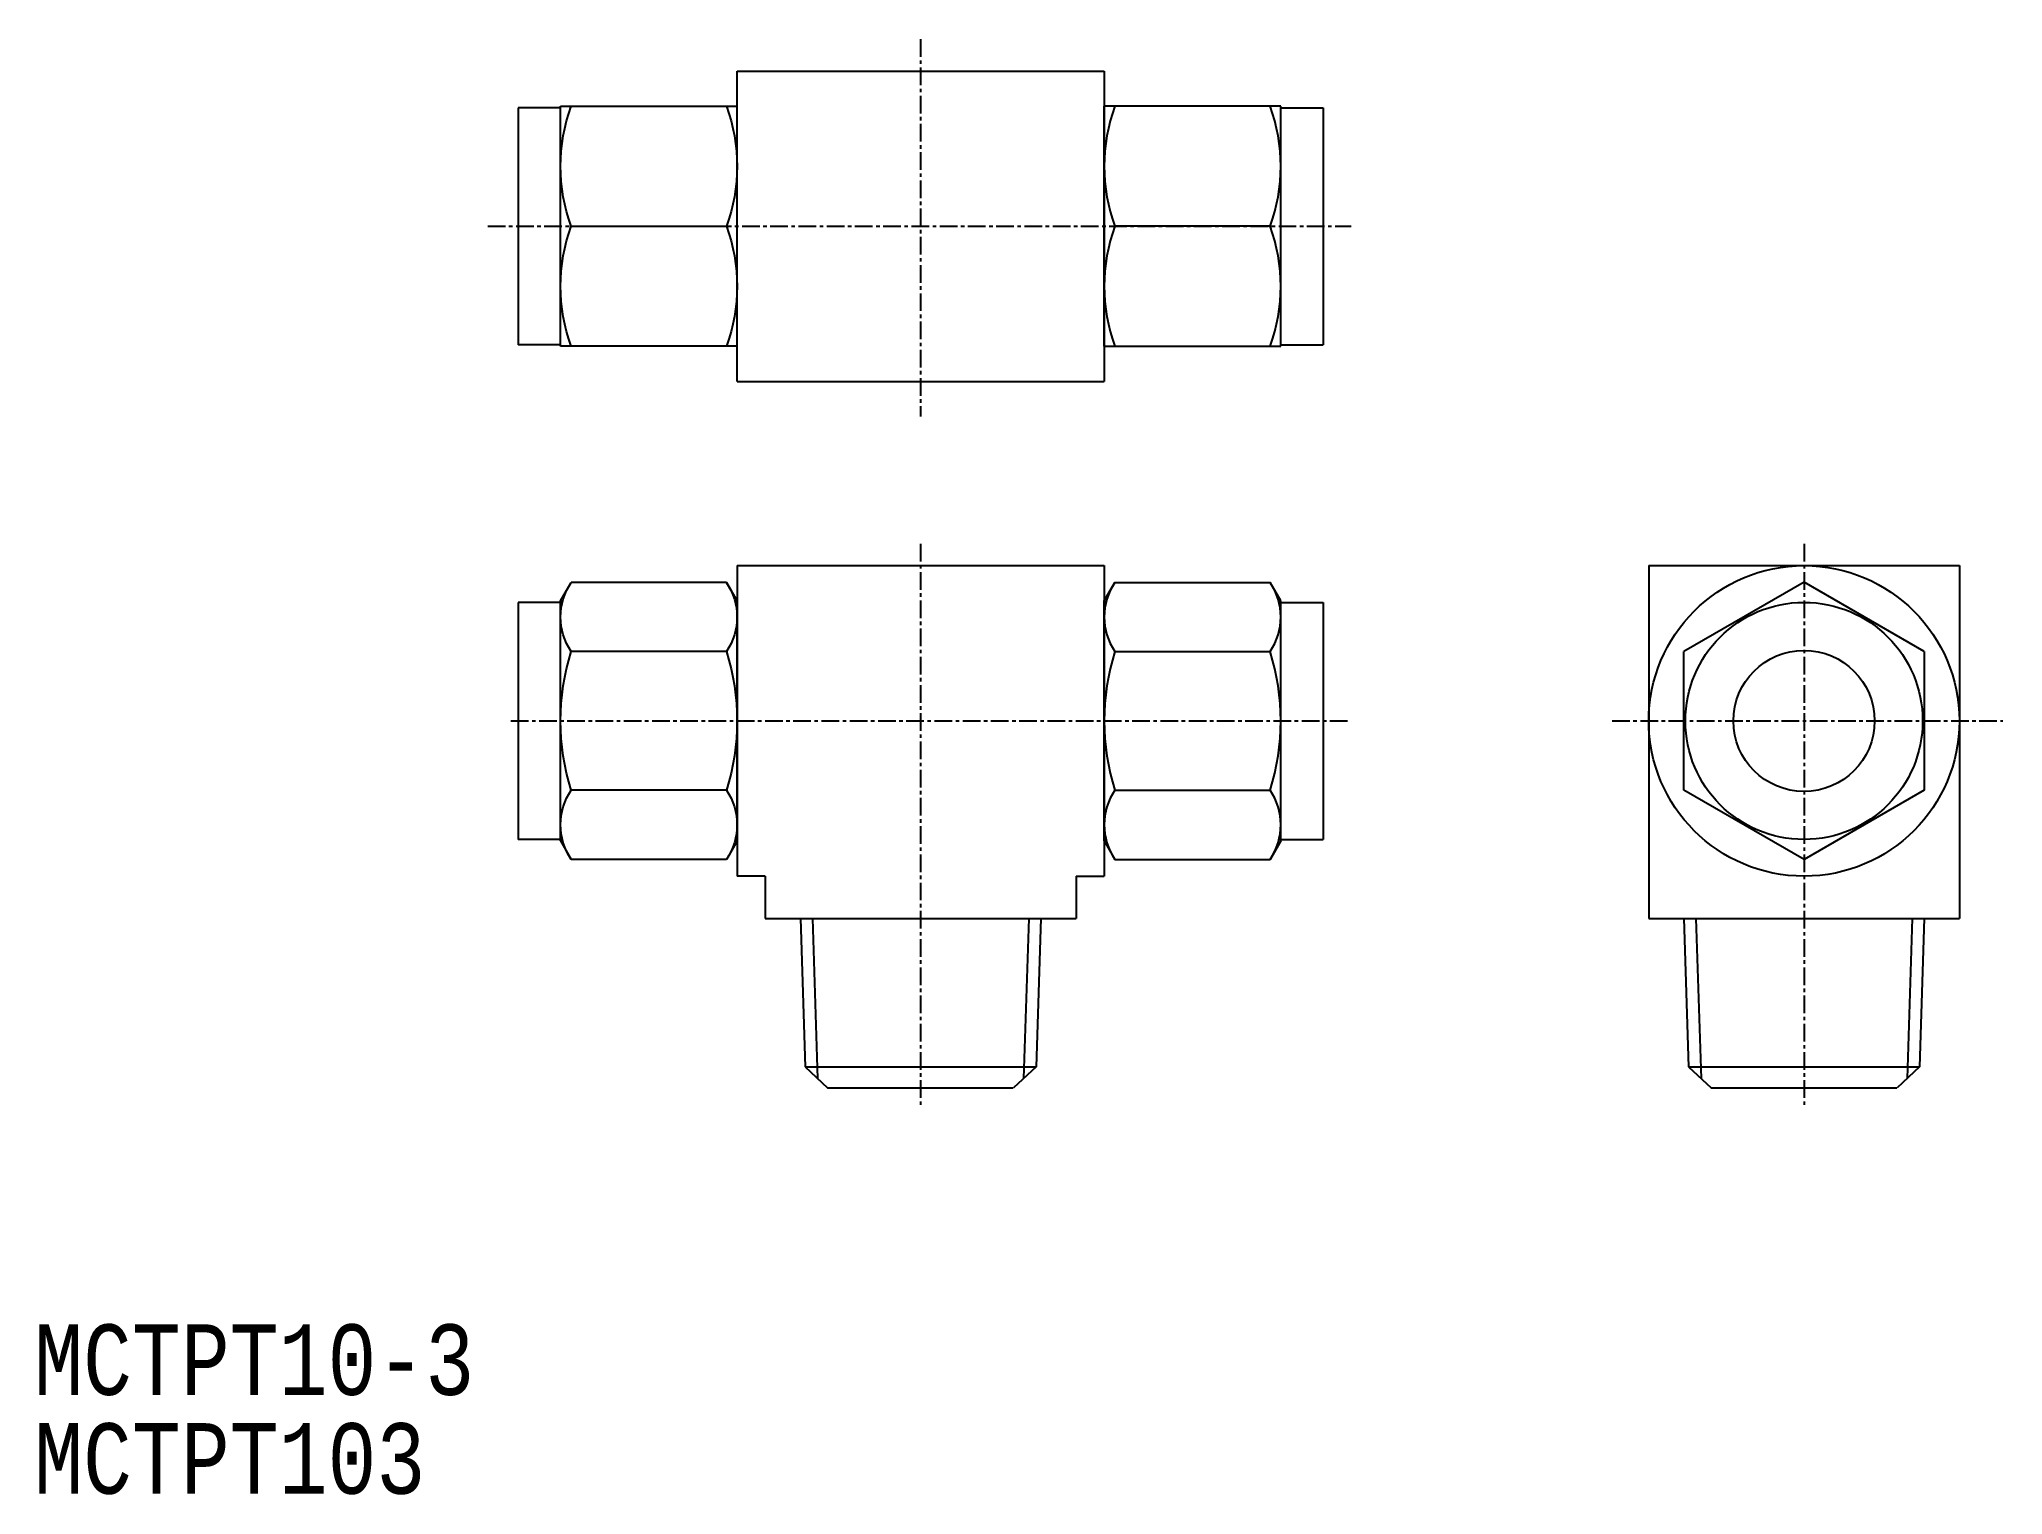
# Model space of a CAD drawing. Extents: x 238 to 377, y 315 to 418.
import ezdxf

# ---------------------------------------------------------------- set-up
doc = ezdxf.new("R2010")
doc.units = 0
doc.linetypes.add('CENTER', pattern=[2, 1.25, -0.25, 0.25, -0.25])
doc.layers.get('0').update_dxf_attribs({"linetype": 'CONTINUOUS'})
doc.layers.add('CENTER', color=1, linetype='CENTER')
doc.styles.add('HEKANJI', font='monotxt.shx', dxfattribs={"width": 0.715, "height": 3.2, "bigfont": 'bigfont.shx'})

# ---------------------------------------------------------------- blocks, each defined once
blk = doc.blocks.new('A$C39191902')
for p, q in [((0, 8.5), (0.76, 9.81)), ((12.5, 8.5), (11.74, 9.81)), ((12.5, -4.91), (12.5, -4.91)), ((0, -8.5), (0.76, -9.81)), ((12.5, -8.5), (11.74, -9.81))]:
    blk.add_line(p, q)
at = {"color": 7, "linetype": 'CONTINUOUS'}
for p, q in [((0.76, 9.81), (11.74, 9.81)), ((0, -8.5), (0, 8.5)), ((12.5, -8.5), (12.5, 8.5)), ((0.76, 4.91), (11.74, 4.91)), ((0.76, -4.91), (11.74, -4.91)), ((0.76, -9.81), (11.74, -9.81))]:
    blk.add_line(p, q, dxfattribs=at)
for centre, radius, start, end in [((4.34, 7.36), 4.34, 145.589, 214.4111), ((8.16, 7.36), 4.34, 325.5889, 34.411), ((16.24, 0), 16.24, 162.412, 197.588), ((-3.74, 0), 16.24, 342.412, 17.588), ((4.34, -7.36), 4.34, 145.5889, 214.411), ((8.16, -7.36), 4.34, 325.589, 34.4111)]:
    blk.add_arc(centre, radius, start, end)
blk = doc.blocks.new('A$C05380E75')
for p, q in [((12.5, 8.5), (0, 8.5)), ((0, -8.5), (0, 8.5)), ((12.5, -8.5), (12.5, 8.5)), ((11.74, 0), (0.76, 0)), ((0, -8.5), (12.5, -8.5))]:
    blk.add_line(p, q)
for centre, start, end in [((12.28, 4.25), 159.7438, 200.2562), ((0.22, 4.25), 339.7438, 20.2562), ((12.28, -4.25), 159.7438, 200.2562), ((0.22, -4.25), 339.7438, 20.2562)]:
    blk.add_arc(centre, 12.28, start, end)

msp = doc.modelspace()

# ---------------------------------------------------------------- linework, layer by layer
at = {"color": 7, "linetype": 'CONTINUOUS'}
for p, q in [((287.14, 393.9), (287.14, 415.9)), ((287.14, 415.9), (313.14, 415.9)), ((313.14, 415.9), (313.14, 393.9)), ((271.64, 413.3), (271.64, 396.5)), ((274.64, 413.3), (271.64, 413.3)), ((325.64, 413.3), (328.64, 413.3)), ((328.64, 413.3), (328.64, 396.5)), ((274.64, 396.5), (271.64, 396.5)), ((325.64, 396.5), (328.64, 396.5)), ((287.14, 393.9), (313.14, 393.9)), ((287.14, 380.86), (313.14, 380.86)), ((287.14, 380.86), (287.14, 358.86)), ((313.14, 380.86), (313.14, 358.86)), ((351.69, 380.86), (373.69, 380.86)), ((351.69, 380.86), (351.69, 355.86)), ((362.69, 379.68), (354.19, 374.77)), ((371.19, 374.77), (362.69, 379.68)), ((373.69, 380.86), (373.69, 355.86)), ((271.64, 378.26), (271.64, 361.46)), ((274.64, 378.26), (271.64, 378.26)), ((325.64, 378.26), (328.64, 378.26)), ((328.64, 378.26), (328.64, 361.46)), ((354.19, 364.96), (354.19, 374.77)), ((371.19, 374.77), (371.19, 364.96)), ((362.69, 360.05), (354.19, 364.96)), ((371.19, 364.96), (362.69, 360.05)), ((274.64, 361.46), (271.64, 361.46)), ((325.64, 361.46), (328.64, 361.46)), ((289.14, 358.86), (287.14, 358.86)), ((289.14, 358.86), (289.14, 355.86)), ((311.14, 358.86), (311.14, 355.86)), ((311.14, 358.86), (313.14, 358.86)), ((289.14, 355.86), (311.14, 355.86)), ((291.63, 355.86), (291.96, 345.36)), ((308.64, 355.86), (308.32, 345.36)), ((351.69, 355.86), (373.69, 355.86)), ((354.19, 355.86), (354.52, 345.36)), ((371.2, 355.86), (370.87, 345.36)), ((291.96, 345.36), (308.32, 345.36)), ((291.96, 345.36), (293.55, 343.86)), ((308.32, 345.36), (306.72, 343.86)), ((354.52, 345.36), (370.87, 345.36)), ((354.52, 345.36), (356.11, 343.86)), ((370.87, 345.36), (369.28, 343.86)), ((293.55, 343.86), (306.69, 343.86)), ((356.11, 343.86), (369.25, 343.86))]:
    msp.add_line(p, q, dxfattribs=at)
at = {"color": 3, "linetype": 'CONTINUOUS'}
for p, q in [((292.48, 355.86), (292.84, 344.53)), ((307.79, 355.86), (307.43, 344.53)), ((355.04, 355.86), (355.4, 344.53)), ((370.35, 355.86), (369.99, 344.53))]:
    msp.add_line(p, q, dxfattribs=at)
at = {"color": 7, "linetype": 'CONTINUOUS'}
for radius in [11, 8.4, 5]:
    msp.add_circle((362.69, 369.86), radius, dxfattribs=at)
at = {"layer": 'CENTER', "color": 1, "linetype": 'CENTER'}
for p, q in [((300.14, 418.15), (300.14, 391.42)), ((269.49, 404.9), (330.62, 404.9)), ((300.14, 382.4), (300.14, 342.45)), ((362.69, 382.4), (362.69, 342.45)), ((271.12, 369.86), (330.62, 369.86)), ((349.1, 369.86), (376.76, 369.86))]:
    msp.add_line(p, q, dxfattribs=at)

# ---------------------------------------------------------------- block references
at = {"color": 7, "linetype": 'CONTINUOUS', "xscale": -1}
for name, p in [('A$C05380E75', (287.14, 404.9)), ('A$C39191902', (287.14, 369.86))]:
    msp.add_blockref(name, p, dxfattribs=at)
at = {"color": 7, "linetype": 'CONTINUOUS'}
for name, p in [('A$C05380E75', (313.14, 404.9)), ('A$C39191902', (313.14, 369.86))]:
    msp.add_blockref(name, p, dxfattribs=at)

# ---------------------------------------------------------------- texts
at = {"style": 'HEKANJI', "width": 0.8}
for s, p in [('MCTPT10-3', (237.37, 322.11)), ('MCTPT103', (237.37, 315.11))]:
    msp.add_text(s, height=5, dxfattribs=at).set_placement(p)

doc.saveas('drawing.dxf')
